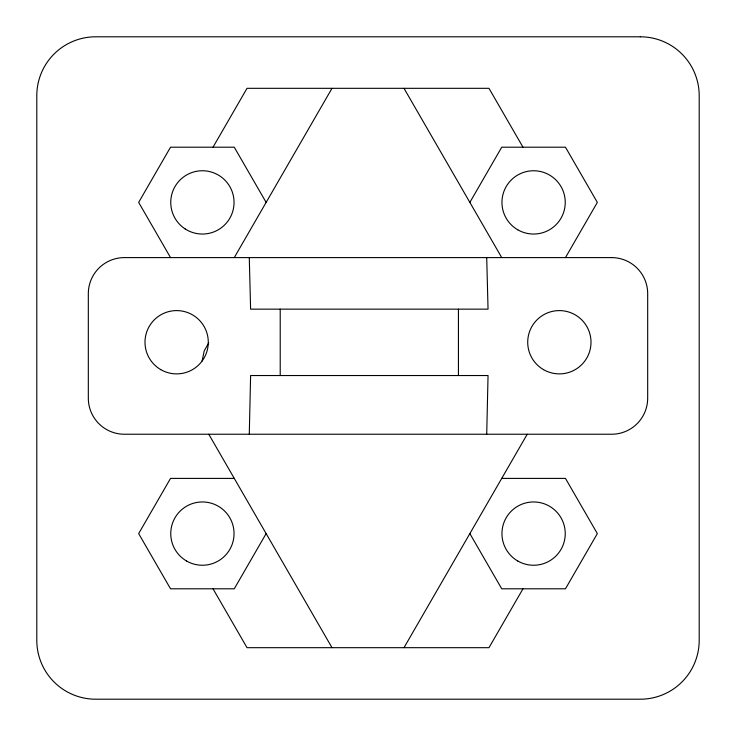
<?xml version="1.0" encoding="UTF-8"?>
<svg xmlns="http://www.w3.org/2000/svg" width="736" height="736" viewBox="0 0 736 736"><rect width="100%" height="100%" fill="white"/><g stroke="black" fill="none" stroke-linecap="round" stroke-linejoin="round"><path stroke-width="1.1" d="M486.717 434.24L488.042 375.535L250.608 375.535L249.283 434.24M202.06 361.091L204.277 350.722L208.251 343.841A21.657 21.657 0 0 0 208.674 342.617M213.026 147.2L247.02 88.32L488.98 88.32L522.974 147.2M234.269 257.6L332 88.32M266.138 533.6L234.269 588.8L170.531 588.8L138.662 533.6L170.531 478.4L234.269 478.4M469.862 202.4L501.731 147.2L565.469 147.2L597.338 202.4L565.469 257.6M404 647.68L527.224 434.24M522.974 588.8L488.98 647.68L247.02 647.68L213.026 588.8M501.731 478.4L565.469 478.4L597.338 533.6L565.469 588.8L501.731 588.8L469.862 533.6M404 88.32L501.731 257.6M266.138 202.4L234.269 147.2L170.531 147.2L138.662 202.4L170.531 257.6M208.776 434.24L332 647.68M249.283 257.6L250.608 309.148L488.042 309.148L486.717 257.6M458.436 309.148L458.436 375.535M280.214 309.148L280.214 375.535M640.32 36.8L95.68 36.8A58.88 58.88 0 0 0 36.8 95.68L36.8 640.32A58.88 58.88 0 0 0 95.68 699.2L640.32 699.2A58.88 58.88 0 0 0 699.2 640.32L699.2 95.68A58.88 58.88 0 0 0 640.32 36.8M611.616 257.6L124.384 257.6A36.064 36.064 0 0 0 88.32 293.664L88.32 398.176A36.064 36.064 0 0 0 124.384 434.24L611.616 434.24A36.064 36.064 0 0 0 647.68 398.176L647.68 293.664A36.064 36.064 0 0 0 611.616 257.6M160.816 369.647A31.648 31.648 0 0 0 208.288 342.24A31.648 31.648 0 0 0 160.816 314.833A31.648 31.648 0 0 0 160.816 369.647M543.536 369.647A31.648 31.648 0 0 0 591.008 342.24A31.648 31.648 0 0 0 543.536 314.833A31.648 31.648 0 0 0 543.536 369.647M517.776 229.807A31.648 31.648 0 0 0 565.248 202.4A31.648 31.648 0 0 0 517.776 174.993A31.648 31.648 0 0 0 517.776 229.807M185.251 228.997A31.648 31.648 0 0 0 234.011 203.955A31.648 31.648 0 0 0 187.938 174.248A31.648 31.648 0 0 0 185.251 228.997M186.576 561.007A31.648 31.648 0 0 0 234.048 533.6A31.648 31.648 0 0 0 186.576 506.193A31.648 31.648 0 0 0 186.576 561.007M517.776 561.007A31.648 31.648 0 0 0 565.248 533.6A31.648 31.648 0 0 0 517.776 506.193A31.648 31.648 0 0 0 517.776 561.007"/></g></svg>
